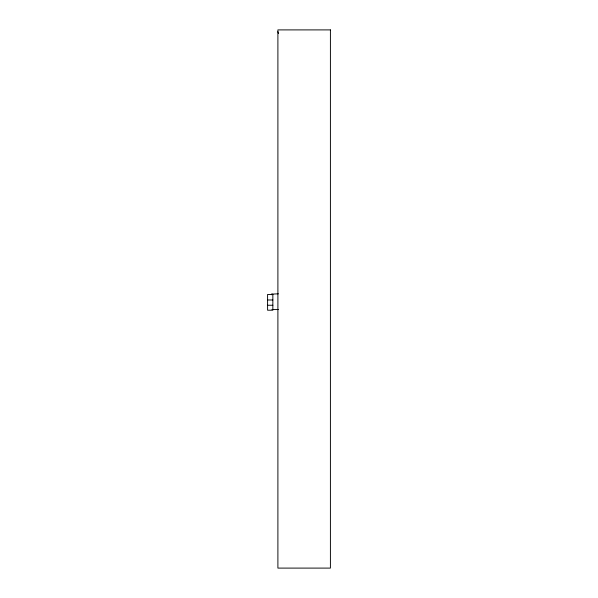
<?xml version="1.0" encoding="UTF-8"?>
<svg xmlns="http://www.w3.org/2000/svg" width="598" height="598" viewBox="0 0 598 598"><rect width="100%" height="100%" fill="white"/><g stroke="black" fill="none" stroke-linecap="round" stroke-linejoin="round"><path stroke-width="0.9" d="M271.926 294.111L278.362 293.812M267.59 299.987L272.845 299.987M267.59 305.249L272.845 305.249M271.933 309.562L278.362 309.562M278.444 33.54L277.898 31.657M271.933 293.812L271.933 294.807M330.41 29.9L277.898 29.9L277.898 568.1L330.41 568.1L330.41 29.9M272.845 294.455L267.59 294.455L267.59 310.205L272.845 310.205L272.845 294.455"/></g></svg>
